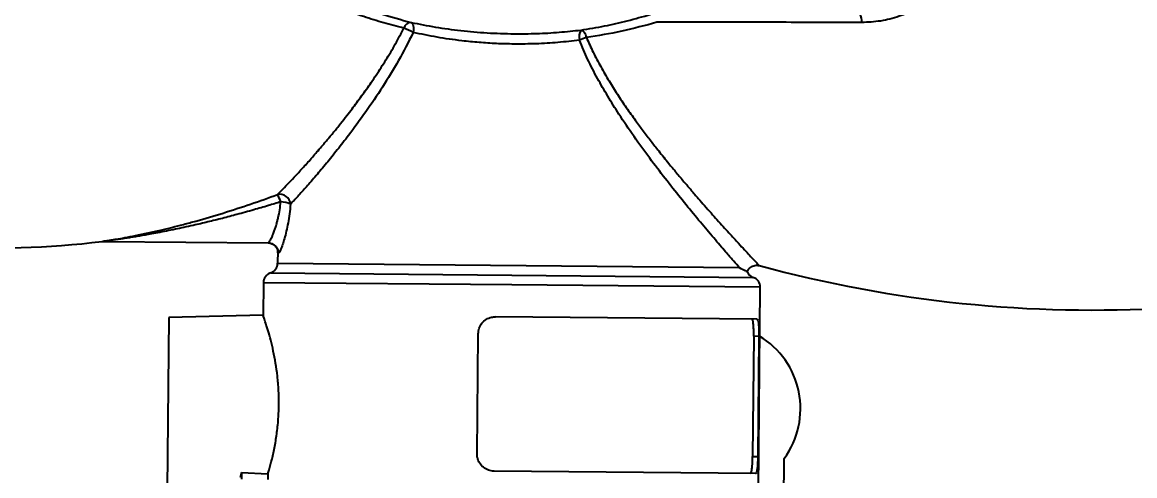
# Model space of a CAD drawing. Header units: millimetres. Extents: x 2055 to 5101, y 917 to 3070.
# Drawn here: x 3318.4 to 3643.1, y 1289.4 to 1421.6 of the extents above; entities that cross this region are included whole.
import ezdxf

# ---------------------------------------------------------------- set-up
doc = ezdxf.new("R2010")
doc.units = ezdxf.units.MM
doc.layers.add('AM_5', color=3, linetype='Continuous', lineweight=25)
doc.styles.add('SLDTEXTSTYLE1', font='txt.shx', dxfattribs={"width": 0.7, "bigfont": 'gbcbig.shx'})
doc.dimstyles.new('SLDDIMSTYLE12$0', dxfattribs={"dimtxt": 12, "dimasz": 10, "dimexe": 0, "dimexo": 0.0625, "dimgap": 0.875, "dimtad": 1, "dimdec": 1, "dimlfac": 1.8, "dimrnd": 1e-09, "dimzin": 12, "dimdsep": 46, "dimtxsty": 'SLDTEXTSTYLE1', "dimcen": 0.09, "dimdle": 8.16, "dimclrd": 3, "dimclre": 3, "dimadec": 0, "dimazin": 3, "dimtfac": 1, "dimtdec": 1, "dimtofl": 0, "dimtmove": 0, "dimatfit": 3, "dimfxl": 0, "dimfrac": 2, "dimtolj": 1, "dimlwd": 5, "dimlwe": 5, "dimarcsym": 0})

# ---------------------------------------------------------------- blocks, each defined once
blk = doc.blocks.new('*D70')
at = {"layer": 'AM_5', "color": 3, "lineweight": 5, "transparency": 16777216}
blk.add_line((3463.19, 1557.69), (3097.12, 1557.69), dxfattribs=at)
at = {"layer": 'AM_5', "color": 3, "linetype": 'Continuous', "lineweight": 5, "transparency": 16777216}
for p, q in [((3097.12, 1547.69), (3097.12, 1228.81)), ((3461.3, 1218.81), (3097.12, 1218.81))]:
    blk.add_line(p, q, dxfattribs=at)
at = {"layer": 'AM_5', "color": 3, "transparency": 16777216}
for points in [[(3095.45, 1547.69), (3098.79, 1547.69), (3097.12, 1557.69)], [(3095.45, 1228.81), (3098.79, 1228.81), (3097.12, 1218.81)]]:
    blk.add_solid(points, dxfattribs=at)
at = {"layer": 'Defpoints', "color": 0, "transparency": 16777216}
for p in [(3463.26, 1557.69), (3097.12, 1218.81), (3461.36, 1218.81)]:
    blk.add_point(p, dxfattribs=at)
at = {"layer": 'AM_5', "color": 0, "transparency": 16777216, "insert": (3082.53, 1329.07), "char_height": 12, "attachment_point": 5, "rotation": 90, "style": 'SLDTEXTSTYLE1'}
blk.add_mtext('\\A1;{\\H2.28571x;340}', dxfattribs=at)

msp = doc.modelspace()

# ---------------------------------------------------------------- linework, layer by layer
at = {"color": 7, "linetype": 'Continuous', "lineweight": 25}
for p, q in [((3341.717, 1357.684), (3342.112, 1357.706)), ((3342.113, 1357.706), (3390.183, 1357.261)), ((3390.183, 1357.261), (3390.839, 1357.173)), ((3392.985, 1354.948), (3392.952, 1351.334)), ((3392.952, 1351.334), (3527.669, 1350.087)), ((3390.871, 1348.506), (3461.314, 1347.854)), ((3461.314, 1347.854), (3531.757, 1347.202)), ((3388.791, 1345.678), (3388.702, 1336.112)), ((3461.288, 1345.007), (3388.791, 1345.678)), ((3533.785, 1344.336), (3461.288, 1345.007)), ((3533.236, 1285.033), (3533.785, 1344.336)), ((3361.196, 1335.5), (3360.733, 1285.502)), ((3388.734, 1336.206), (3361.196, 1335.5)), ((3532.833, 1335.039), (3456.528, 1335.745)), ((3451.158, 1295.793), (3451.481, 1330.791)), ((3531.884, 1330.047), (3531.56, 1295.049)), ((3533.39, 1330.033), (3531.884, 1330.047)), ((3533.39, 1330.033), (3533.066, 1295.035)), ((3531.56, 1295.049), (3533.066, 1295.035)), ((3540.651, 1281.964), (3540.767, 1294.49)), ((3382.46, 1290.368), (3382.056, 1288.907)), ((3382.46, 1290.368), (3382.442, 1288.428)), ((3382.46, 1290.368), (3390.134, 1289.952)), ((3390.134, 1289.952), (3390.119, 1288.357)), ((3532.417, 1290.041), (3456.111, 1290.747))]:
    msp.add_line(p, q, dxfattribs=at)
at = {"color": 7, "linetype": 'Continuous', "lineweight": 25, "flags": 128}
for points in [[(3431.886, 1421.515), (3432.094, 1421.399), (3432.273, 1421.192), (3432.418, 1420.901), (3432.524, 1420.534), (3432.586, 1420.103), (3432.604, 1419.624), (3432.577, 1419.111), (3432.505, 1418.581)], [(3481.486, 1419.288), (3481.708, 1419.26), (3481.934, 1419.152), (3482.159, 1418.967), (3482.377, 1418.709), (3482.58, 1418.386), (3482.765, 1418.006), (3482.925, 1417.581), (3483.057, 1417.12)]]:
    msp.add_lwpolyline(points, dxfattribs=at)
at = {"color": 7, "linetype": 'Continuous', "lineweight": 25}
for centre, radius, start, end in [((3559.332, 1421.979), 4.085, 352.91867, 29.51419), ((3431.994, 1419.23), 2.287, 92.71565, 164.62279), ((3425.599, 1407.207), 13.306, 58.73412, 71.64587), ((3484.362, 1417.339), 3.474, 145.88089, 197.01279), ((3491.317, 1393.282), 25.229, 109.11281, 114.03823), ((3393.557, 1368.263), 3.172, 5.50724, 102.02368), ((3382.886, 1365.46), 11.622, 18.95037, 30.53824), ((3393.743, 1362.293), 6.943, 64.65692, 88.87872), ((3310.827, 1608.077), 252.291, 266.28025, 277.03387), ((3389.952, 1351.362), 3, 287.84598, 359.46975), ((3630.644, 1708.77), 371.068, 254.81724, 273.45811), ((3391.791, 1345.65), 3, 107.84598, 179.46975), ((3532.729, 1350.04), 3, 201.88858, 251.09352), ((3530.785, 1344.364), 3, 359.46975, 71.09352), ((3520.954, 1309.02), 24.57, 323.74461, 59.04923)]:
    msp.add_arc(centre, radius, start, end, dxfattribs=at)
for points, knots in [([(3321.151, 1547.492), (3321.198, 1547.925), (3321.32, 1549.062), (3321.633, 1549.552), (3322.042, 1549.094), (3322.532, 1547.385), (3323.136, 1544.506), (3323.857, 1540.802), (3324.711, 1536.642), (3325.681, 1532.294), (3326.901, 1527.399), (3328.429, 1521.981), (3330.307, 1516.135), (3332.592, 1509.899), (3335.322, 1503.366), (3338.527, 1496.629), (3342.216, 1489.796), (3345.913, 1483.744), (3349.451, 1478.508), (3352.69, 1474.08), (3356.665, 1469.055), (3361.503, 1463.499), (3367.224, 1457.638), (3373.267, 1452.11), (3379.48, 1447.036), (3385.915, 1442.349), (3392.405, 1438.143), (3399.015, 1434.342), (3406.335, 1430.622), (3414.439, 1427.101), (3423.23, 1423.907), (3428.998, 1422.313), (3431.886, 1421.515)], [0, 0, 0, 0, 0.0260755, 0.068472, 0.110802, 0.1531098, 0.1954668, 0.2377341, 0.2695275, 0.3011026, 0.332991, 0.3646388, 0.3963559, 0.4278961, 0.4596743, 0.4914516, 0.523018, 0.5548504, 0.5758832, 0.5971224, 0.6186428, 0.6500297, 0.6821661, 0.7136009, 0.745887, 0.7773261, 0.8096086, 0.8409322, 0.8729902, 0.9148954, 0.957384, 1, 1, 1, 1]), ([(3596.255, 1453.29), (3596.203, 1452.172), (3596.098, 1449.935), (3595.375, 1445.964), (3593.928, 1441.482), (3591.427, 1436.648), (3588.101, 1432.263), (3584.048, 1428.447), (3579.412, 1425.385), (3574.333, 1423.143), (3568.942, 1421.73), (3565.238, 1421.56), (3563.386, 1421.475)], [0, 0, 0, 0, 0.0664835, 0.1329651, 0.2373496, 0.3417564, 0.4506729, 0.5596283, 0.669444, 0.7792789, 0.8896403, 1, 1, 1, 1]), ([(3429.789, 1419.837), (3427.837, 1420.336), (3423.969, 1421.326), (3418.003, 1423.193), (3411.829, 1425.409), (3405.626, 1427.975), (3399.424, 1430.889), (3393.374, 1434.084), (3387.278, 1437.69), (3381.266, 1441.669), (3375.436, 1445.934), (3371.71, 1449.039), (3369.894, 1450.552)], [0, 0, 0, 0, 0.0983606, 0.1949021, 0.2961379, 0.402868, 0.4994826, 0.6007187, 0.7010737, 0.8024625, 0.9037741, 1, 1, 1, 1]), ([(3481.486, 1419.288), (3483.784, 1419.666), (3488.286, 1420.406), (3495.061, 1421.929), (3499.523, 1423.212), (3501.785, 1423.862)], [0, 0, 0, 0, 0.3393773, 0.6649808, 1, 1, 1, 1]), ([(3392.896, 1371.366), (3393.417, 1371.881), (3394.456, 1372.907), (3396.286, 1374.794), (3398.299, 1376.924), (3400.562, 1379.384), (3403.072, 1382.19), (3405.103, 1384.528), (3406.501, 1386.169), (3407.227, 1387.03), (3407.948, 1387.891), (3408.672, 1388.763), (3409.425, 1389.678), (3410.32, 1390.777), (3411.573, 1392.334), (3413.065, 1394.226), (3414.633, 1396.262), (3416.068, 1398.166), (3417.469, 1400.068), (3418.881, 1402.034), (3420.305, 1404.071), (3422.214, 1406.885), (3424.594, 1410.58), (3427.313, 1415.121), (3428.974, 1418.283), (3429.789, 1419.837)], [0, 0, 0, 0, 0.0628863, 0.12533, 0.1861755, 0.2506526, 0.3205742, 0.3900146, 0.4080073, 0.4267181, 0.4447532, 0.4619663, 0.480551, 0.500495, 0.5279516, 0.5724103, 0.6093584, 0.6421563, 0.6769653, 0.7117848, 0.7459499, 0.782583, 0.8550108, 0.9287697, 1, 1, 1, 1]), ([(3432.505, 1418.581), (3431.112, 1415.816), (3428.335, 1410.303), (3423.59, 1402.601), (3418.663, 1395.316), (3414.204, 1389.271), (3410.366, 1384.341), (3407.185, 1380.416), (3404.146, 1376.8), (3401.332, 1373.569), (3398.776, 1370.733), (3397.4, 1369.288), (3396.714, 1368.568)], [0, 0, 0, 0, 0.1251004, 0.2493928, 0.3739918, 0.4994655, 0.5830665, 0.6665381, 0.7493203, 0.8336176, 0.9171684, 1, 1, 1, 1]), ([(3431.886, 1421.515), (3434.241, 1421.046), (3438.927, 1420.112), (3446.404, 1419.094), (3454.099, 1418.389), (3459.335, 1418.262), (3461.965, 1418.197)], [0, 0, 0, 0, 0.2508376, 0.4992015, 0.7483815, 1, 1, 1, 1]), ([(3461.937, 1415.199), (3460.226, 1415.233), (3456.813, 1415.301), (3451.732, 1415.636), (3445.918, 1416.218), (3439.403, 1417.148), (3434.812, 1418.102), (3432.505, 1418.581)], [0, 0, 0, 0, 0.1675022, 0.3339699, 0.5008822, 0.7492364, 1, 1, 1, 1]), ([(3461.965, 1418.197), (3464.169, 1418.206), (3468.576, 1418.223), (3475.129, 1418.598), (3479.367, 1419.058), (3481.486, 1419.288)], [0, 0, 0, 0, 0.3333806, 0.6665454, 1, 1, 1, 1]), ([(3503.626, 1421.551), (3500.205, 1420.618), (3493.355, 1418.751), (3486.492, 1417.664), (3483.057, 1417.12)], [0, 0, 0, 0, 0.4994781, 1, 1, 1, 1]), ([(3563.386, 1421.475), (3561.42, 1421.482), (3555.519, 1421.503), (3545.736, 1421.53), (3532.805, 1421.553), (3518.713, 1421.563), (3508.658, 1421.555), (3503.626, 1421.551)], [0, 0, 0, 0, 0.0968115, 0.2904543, 0.4843107, 0.7418988, 1, 1, 1, 1]), ([(3481.04, 1416.323), (3478.952, 1416.085), (3474.8, 1415.613), (3468.387, 1415.228), (3464.09, 1415.209), (3461.937, 1415.199)], [0, 0, 0, 0, 0.3354831, 0.6671857, 1, 1, 1, 1]), ([(3527.669, 1350.087), (3527.167, 1350.659), (3526.147, 1351.819), (3524.316, 1353.919), (3522.47, 1356.056), (3520.687, 1358.135), (3518.179, 1361.084), (3514.814, 1365.098), (3510.536, 1370.327), (3506.069, 1375.956), (3501.507, 1381.933), (3496.955, 1388.2), (3492.841, 1394.255), (3489.28, 1399.915), (3486.217, 1405.249), (3483.405, 1410.667), (3481.812, 1414.477), (3481.04, 1416.323)], [0, 0, 0, 0, 0.0595747, 0.1209562, 0.163076, 0.206264, 0.2506137, 0.3332282, 0.4168663, 0.5006421, 0.5835312, 0.6674878, 0.7505293, 0.8140491, 0.874927, 0.9394163, 1, 1, 1, 1]), ([(3483.057, 1417.12), (3483.696, 1415.683), (3484.982, 1412.79), (3487.218, 1408.583), (3489.594, 1404.507), (3492.094, 1400.559), (3494.693, 1396.704), (3497.218, 1393.153), (3499.645, 1389.875), (3501.896, 1386.926), (3504.383, 1383.758), (3506.839, 1380.708), (3509.297, 1377.73), (3511.504, 1375.1), (3513.645, 1372.591), (3515.653, 1370.269), (3517.574, 1368.074), (3519.403, 1366.005), (3521.217, 1363.974), (3522.949, 1362.051), (3524.593, 1360.239), (3526.087, 1358.606), (3527.649, 1356.907), (3529.209, 1355.222), (3530.668, 1353.655), (3532.057, 1352.172), (3533.101, 1351.06), (3533.545, 1350.591), (3533.475, 1350.665), (3533.467, 1350.673)], [0, 0, 0, 0, 0.0407708, 0.0820753, 0.1240713, 0.1642771, 0.2052435, 0.2476181, 0.2812635, 0.3159766, 0.3495242, 0.3934236, 0.4270429, 0.4613801, 0.4951175, 0.5272403, 0.5573162, 0.5891294, 0.6194352, 0.6520742, 0.6836084, 0.714046, 0.7433991, 0.7861954, 0.8276454, 0.8678495, 0.930543, 0.9920819, 1, 1, 1, 1]), ([(3341.717, 1357.684), (3341.72, 1357.684), (3341.73, 1357.686), (3341.868, 1357.707), (3342.152, 1357.752), (3342.5, 1357.806), (3342.875, 1357.866), (3343.38, 1357.947), (3344.043, 1358.055), (3344.889, 1358.196), (3346.312, 1358.44), (3348.506, 1358.833), (3351.638, 1359.435), (3355.147, 1360.165), (3358.698, 1360.964), (3362.145, 1361.792), (3365.578, 1362.668), (3370.561, 1364.013), (3377.087, 1365.938), (3385.02, 1368.516), (3390.294, 1370.424), (3392.896, 1371.366)], [0, 0, 0, 0, 0.00526226, 0.01732889, 0.03042658, 0.03998442, 0.05033012, 0.0615511, 0.07808269, 0.09656222, 0.11707484, 0.16763141, 0.22824004, 0.29910912, 0.36768872, 0.42849794, 0.49239051, 0.55938851, 0.70603548, 0.85498094, 1, 1, 1, 1]), ([(3393.878, 1369.235), (3392.673, 1368.867), (3390.049, 1368.067), (3385.789, 1366.828), (3381.318, 1365.587), (3376.845, 1364.411), (3372.592, 1363.358), (3368.841, 1362.479), (3365.686, 1361.78), (3363.093, 1361.231), (3360.546, 1360.714), (3358.049, 1360.231), (3355.81, 1359.818), (3353.897, 1359.481), (3352.264, 1359.203), (3350.773, 1358.958), (3349.286, 1358.723), (3347.829, 1358.5), (3346.285, 1358.273), (3344.866, 1358.072), (3343.71, 1357.915), (3342.938, 1357.813), (3342.424, 1357.746), (3342.145, 1357.711), (3342.12, 1357.707), (3342.113, 1357.706)], [0, 0, 0, 0, 0.0670782, 0.1459645, 0.2366594, 0.3153276, 0.3942305, 0.4727634, 0.5237779, 0.5698863, 0.6173325, 0.6660648, 0.7098277, 0.7432923, 0.7742311, 0.8026509, 0.8285611, 0.8599794, 0.8876847, 0.9204162, 0.9471819, 0.963397, 0.9772634, 0.9928599, 1, 1, 1, 1]), ([(3390.465, 1357.475), (3390.47, 1357.48), (3390.54, 1357.547), (3390.726, 1357.842), (3391.015, 1358.361), (3391.337, 1359.041), (3391.692, 1359.88), (3392.05, 1360.838), (3392.372, 1361.808), (3392.651, 1362.73), (3392.899, 1363.643), (3393.23, 1365.012), (3393.597, 1366.833), (3393.784, 1368.434), (3393.878, 1369.235)], [0, 0, 0, 0, 0.0059714, 0.0954274, 0.1875133, 0.274591, 0.3581668, 0.4583118, 0.5375897, 0.5936895, 0.6653146, 0.7293673, 0.8646273, 1, 1, 1, 1]), ([(3396.714, 1368.568), (3396.623, 1367.611), (3396.44, 1365.697), (3396.006, 1363.034), (3395.499, 1360.61), (3394.947, 1358.493), (3394.399, 1356.741), (3393.896, 1355.402), (3393.478, 1354.531), (3393.259, 1354.26), (3393.174, 1354.238), (3393.163, 1354.235)], [0, 0, 0, 0, 0.1228737, 0.2456638, 0.3686519, 0.4914476, 0.6143904, 0.7369906, 0.8599624, 0.9823992, 1, 1, 1, 1]), ([(3390.183, 1357.261), (3390.214, 1357.267), (3390.29, 1357.28), (3390.399, 1357.402), (3390.465, 1357.475)], [0, 0, 0, 0, 0.3994785, 1, 1, 1, 1]), ([(3390.223, 1357.259), (3390.521, 1357.226), (3391.126, 1357.161), (3391.903, 1356.73), (3392.455, 1356.185), (3392.777, 1355.651), (3392.93, 1355.222), (3392.981, 1354.961), (3392.986, 1354.862), (3392.986, 1354.886), (3392.986, 1354.891)], [0, 0, 0, 0, 0.1564907, 0.3172173, 0.4552126, 0.5798095, 0.6978786, 0.8228161, 0.9669648, 1, 1, 1, 1]), ([(3390.464, 1357.471), (3390.52, 1357.402), (3390.632, 1357.263), (3390.79, 1357.204), (3390.87, 1357.173)], [0, 0, 0, 0, 0.4980236, 1, 1, 1, 1]), ([(3390.839, 1357.173), (3390.869, 1357.169), (3391.111, 1357.14), (3391.634, 1356.9), (3392.389, 1356.367), (3393.037, 1355.418), (3393.121, 1354.631), (3393.163, 1354.235)], [0, 0, 0, 0, 0.022073, 0.1813679, 0.4187059, 0.7071437, 1, 1, 1, 1]), ([(3393.163, 1354.235), (3393.108, 1354.257), (3393, 1354.301), (3392.992, 1354.734), (3392.987, 1354.948)], [0, 0, 0, 0, 0.5055044, 1, 1, 1, 1]), ([(3529.956, 1348.917), (3529.968, 1348.955), (3530.054, 1349.218), (3530.362, 1349.653), (3530.876, 1350.166), (3531.511, 1350.533), (3532.192, 1350.731), (3532.867, 1350.775), (3533.29, 1350.688), (3533.493, 1350.645)], [0, 0, 0, 0, 0.027735, 0.1931258, 0.3634324, 0.533739, 0.6991297, 0.8554886, 1, 1, 1, 1]), ([(3527.669, 1350.087), (3528.274, 1349.764), (3529.456, 1349.133), (3530.142, 1348.827), (3529.945, 1348.921), (3529.945, 1348.921)], [0, 0, 0, 0, 0.5120204, 0.9997256, 1, 1, 1, 1]), ([(3390.134, 1289.952), (3390.249, 1290.338), (3390.638, 1291.649), (3391.337, 1294.276), (3392.146, 1297.976), (3392.816, 1302.109), (3393.223, 1306.229), (3393.375, 1310.354), (3393.287, 1314.372), (3392.946, 1318.422), (3392.398, 1322.27), (3391.708, 1325.81), (3390.934, 1329.012), (3390.162, 1331.755), (3389.469, 1333.963), (3388.975, 1335.431), (3388.715, 1336.172), (3388.731, 1336.127), (3388.736, 1336.111)], [0, 0, 0, 0, 0.0286003, 0.0969999, 0.1673601, 0.2358887, 0.3066585, 0.3632596, 0.4269649, 0.4926035, 0.5562853, 0.6216636, 0.6882749, 0.7566756, 0.8256799, 0.8968201, 0.9634167, 1, 1, 1, 1]), ([(3451.481, 1330.791), (3451.541, 1331.35), (3451.661, 1332.466), (3452.527, 1333.95), (3453.795, 1335.071), (3455.209, 1335.668), (3456.15, 1335.723), (3456.528, 1335.745)], [0, 0, 0, 0, 0.2129679, 0.4258966, 0.639898, 0.8553588, 1, 1, 1, 1]), ([(3531.884, 1330.047), (3531.885, 1330.607), (3531.886, 1331.728), (3531.82, 1333.222), (3531.693, 1334.352), (3531.517, 1334.962), (3531.373, 1335.026), (3531.315, 1335.053)], [0, 0, 0, 0, 0.2130449, 0.4260854, 0.6392672, 0.8531492, 1, 1, 1, 1]), ([(3532.833, 1335.039), (3532.917, 1334.983), (3533.083, 1334.87), (3533.253, 1334), (3533.356, 1332.721), (3533.394, 1331.317), (3533.391, 1330.395), (3533.39, 1330.033)], [0, 0, 0, 0, 0.2165911, 0.4332538, 0.6482426, 0.8619005, 1, 1, 1, 1]), ([(3456.111, 1290.747), (3455.548, 1290.808), (3454.422, 1290.929), (3452.93, 1291.808), (3451.81, 1293.093), (3451.229, 1294.505), (3451.178, 1295.43), (3451.158, 1295.793)], [0, 0, 0, 0, 0.2153056, 0.4305877, 0.6463333, 0.8614906, 1, 1, 1, 1]), ([(3530.899, 1290.055), (3530.985, 1290.109), (3531.157, 1290.218), (3531.347, 1291.086), (3531.475, 1292.363), (3531.541, 1293.766), (3531.555, 1294.687), (3531.56, 1295.049)], [0, 0, 0, 0, 0.2166735, 0.4334219, 0.6484226, 0.8620356, 1, 1, 1, 1]), ([(3533.066, 1295.035), (3533.056, 1294.475), (3533.036, 1293.354), (3532.945, 1291.861), (3532.799, 1290.734), (3532.616, 1290.127), (3532.475, 1290.066), (3532.417, 1290.041)], [0, 0, 0, 0, 0.2131127, 0.4262212, 0.6394652, 0.8533812, 1, 1, 1, 1])]:
    msp.add_open_spline(points, degree=3, knots=knots, dxfattribs=at)

# ---------------------------------------------------------------- dimensions: what is measured, and where the dimension line sits
at = {"layer": 'AM_5'}
dim = msp.add_linear_dim(base=(3097.121, 1218.814), p1=(3463.256, 1557.692), p2=(3461.358, 1218.814), angle=90, text='{\\H2.28571x;340}', dimstyle='SLDDIMSTYLE12$0', override={"dimlfac": 1}, dxfattribs=at)
dim.commit()
dim.dimension.update_dxf_attribs({"geometry": '*D70', "text_midpoint": (3097.121, 1329.073), "dimtype": 160})

doc.saveas('drawing.dxf')
